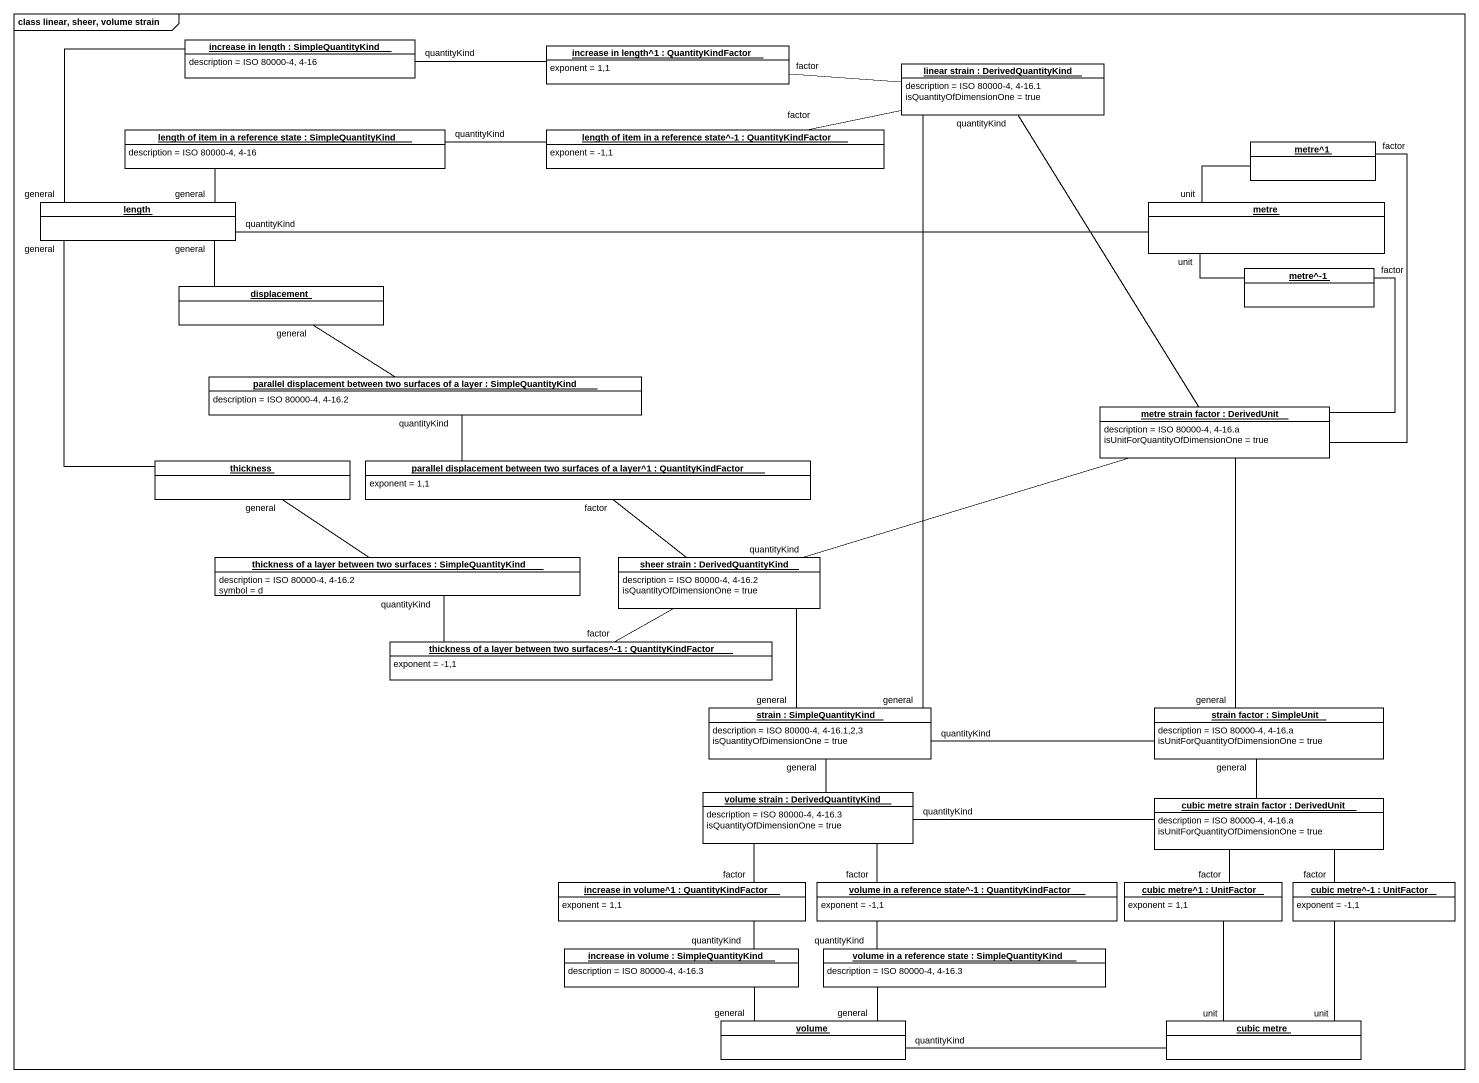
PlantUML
@startuml
mainframe class linear, sheer, volume strain
hide circle
hide empty members
object "increase in length : SimpleQuantityKind" as increase_in_length #FFFFFF {
  description = ISO 80000-4, 4-16
}
object "increase in length^1 : QuantityKindFactor" as increase_in_length_1 #FFFFFF {
  exponent = 1,1
}
object "linear strain : DerivedQuantityKind" as linear_strain #FFFFFF {
  description = ISO 80000-4, 4-16.1
  isQuantityOfDimensionOne = true
}
object "length of item in a reference state : SimpleQuantityKind" as length_of_item_in_a #FFFFFF {
  description = ISO 80000-4, 4-16
}
object "length of item in a reference state^-1 : QuantityKindFactor" as length_of_item_in_a_2 #FFFFFF {
  exponent = -1,1
}
object "metre^1" as metre_1 #FFFFFF
object length #FFFFFF
object metre #FFFFFF
object "metre^-1" as metre_1_2 #FFFFFF
object displacement #FFFFFF
object "parallel displacement between two surfaces of a layer : SimpleQuantityKind" as parallel_displacement #FFFFFF {
  description = ISO 80000-4, 4-16.2
}
object "metre strain factor : DerivedUnit" as metre_strain_factor #FFFFFF {
  description = ISO 80000-4, 4-16.a
  isUnitForQuantityOfDimensionOne = true
}
object thickness #FFFFFF
object "parallel displacement between two surfaces of a layer^1 : QuantityKindFactor" as parallel_displacement_2 #FFFFFF {
  exponent = 1,1
}
object "thickness of a layer between two surfaces : SimpleQuantityKind" as thickness_of_a_layer #FFFFFF {
  description = ISO 80000-4, 4-16.2
  symbol = d
}
object "sheer strain : DerivedQuantityKind" as sheer_strain #FFFFFF {
  description = ISO 80000-4, 4-16.2
  isQuantityOfDimensionOne = true
}
object "thickness of a layer between two surfaces^-1 : QuantityKindFactor" as thickness_of_a_layer_2 #FFFFFF {
  exponent = -1,1
}
object "strain : SimpleQuantityKind" as strain #FFFFFF {
  description = ISO 80000-4, 4-16.1,2,3
  isQuantityOfDimensionOne = true
}
object "strain factor : SimpleUnit" as strain_factor #FFFFFF {
  description = ISO 80000-4, 4-16.a
  isUnitForQuantityOfDimensionOne = true
}
object "volume strain : DerivedQuantityKind" as volume_strain #FFFFFF {
  description = ISO 80000-4, 4-16.3
  isQuantityOfDimensionOne = true
}
object "cubic metre strain factor : DerivedUnit" as cubic_metre_strain_factor #FFFFFF {
  description = ISO 80000-4, 4-16.a
  isUnitForQuantityOfDimensionOne = true
}
object "increase in volume^1 : QuantityKindFactor" as increase_in_volume_1 #FFFFFF {
  exponent = 1,1
}
object "volume in a reference state^-1 : QuantityKindFactor" as volume_in_a_reference_state #FFFFFF {
  exponent = -1,1
}
object "cubic metre^1 : UnitFactor" as cubic_metre_1 #FFFFFF {
  exponent = 1,1
}
object "cubic metre^-1 : UnitFactor" as cubic_metre_1_2 #FFFFFF {
  exponent = -1,1
}
object "increase in volume : SimpleQuantityKind" as increase_in_volume #FFFFFF {
  description = ISO 80000-4, 4-16.3
}
object "volume in a reference state : SimpleQuantityKind" as volume_in_a_reference_state_2 #FFFFFF {
  description = ISO 80000-4, 4-16.3
}
object volume #FFFFFF
object "cubic metre" as cubic_metre #FFFFFF
increase_in_length -right- increase_in_length_1 : quantityKind
increase_in_length -- length : general
increase_in_length_1 -right- linear_strain : factor
linear_strain -- strain : general
length_of_item_in_a -right- length_of_item_in_a_2 : quantityKind
length_of_item_in_a -left- length : general
length_of_item_in_a_2 -right- linear_strain : factor
metre_1 -- metre_strain_factor : factor
metre -up- metre_1 : unit
metre -left- length : quantityKind
metre -- metre_1_2 : unit
metre_1_2 -- metre_strain_factor : factor
displacement -left- length : general
parallel_displacement -up- displacement : general
parallel_displacement -right- parallel_displacement_2 : quantityKind
metre_strain_factor -up- linear_strain : quantityKind
metre_strain_factor -left- sheer_strain : quantityKind
thickness -up- length : general
parallel_displacement_2 -- sheer_strain : factor
thickness_of_a_layer -up- thickness : general
thickness_of_a_layer -right- thickness_of_a_layer_2 : quantityKind
sheer_strain -- strain : general
thickness_of_a_layer_2 -right- sheer_strain : factor
strain_factor -up- metre_strain_factor : general
strain_factor -left- strain : quantityKind
strain_factor -- cubic_metre_strain_factor : general
volume_strain -up- strain : general
cubic_metre_strain_factor -left- volume_strain : quantityKind
increase_in_volume_1 -up- volume_strain : factor
volume_in_a_reference_state -left- volume_strain : factor
cubic_metre_1 -up- cubic_metre_strain_factor : factor
cubic_metre_1_2 -up- cubic_metre_strain_factor : factor
increase_in_volume -up- increase_in_volume_1 : quantityKind
increase_in_volume -right- volume : general
volume_in_a_reference_state_2 -up- volume_in_a_reference_state : quantityKind
volume_in_a_reference_state_2 -left- volume : general
cubic_metre -up- cubic_metre_1 : unit
cubic_metre -up- cubic_metre_1_2 : unit
cubic_metre -left- volume : quantityKind
@enduml
